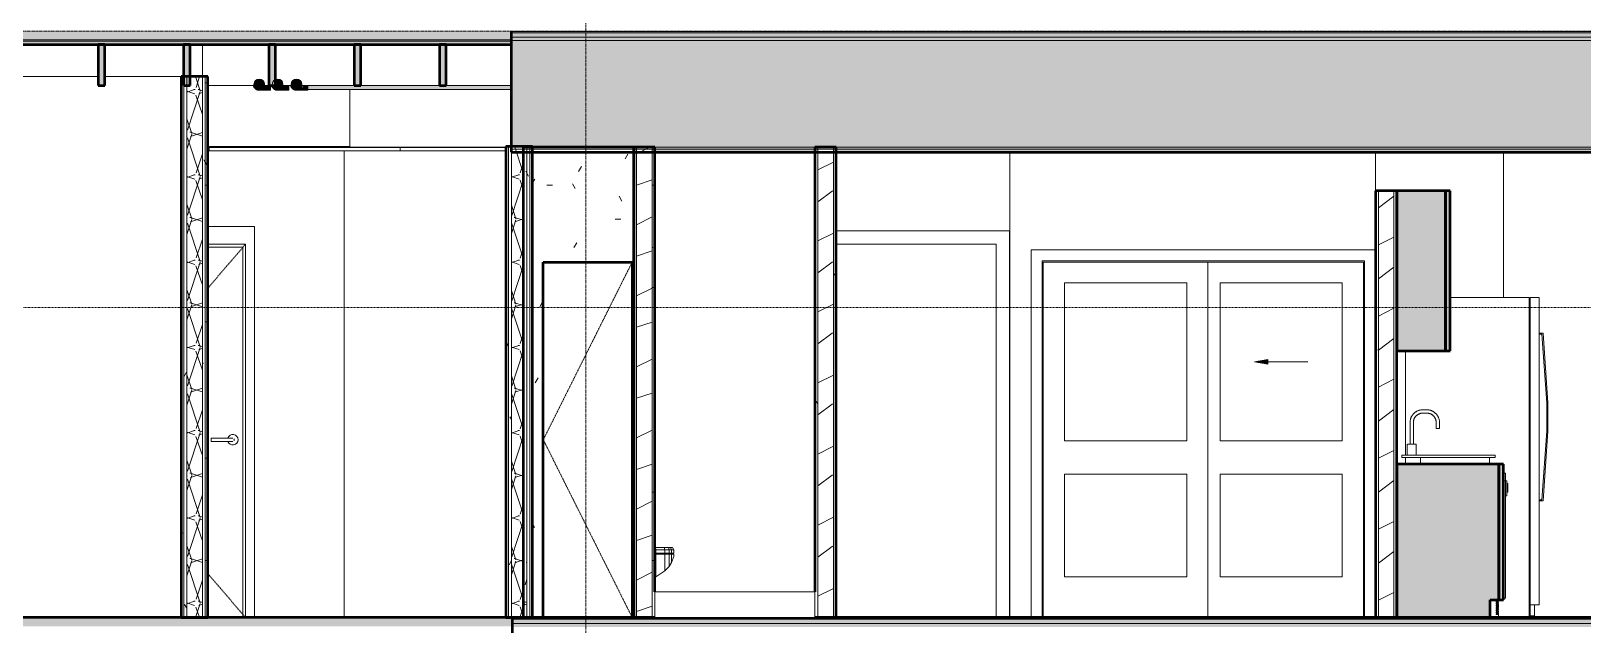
# Model space of a CAD drawing. Header units: inches. Extents: x 9610 to 16692, y -360 to 647.
# Drawn here: x 10342.4 to 10691.4, y 134.3 to 268 of the extents above; entities that cross this region are included whole.
import ezdxf

# ---------------------------------------------------------------- set-up
doc = ezdxf.new("R2010")
doc.units = ezdxf.units.IN
doc.header["$MEASUREMENT"] = 0
for name, pattern in [('Aligning Line 1_8_', [0.25, 0.125, -0.125]), ('Dash 1_16_', [0.125, 0.0625, -0.0625]), ('Grid Line 1_2_', [0.875, 0.5, -0.125, 0.125, -0.125])]:
    doc.linetypes.add(name, pattern=pattern)
for name, color, linetype, lineweight in [('0-1', 7, 'Continuous', 5), ('0-2', 250, 'Continuous', 9), ('0-4', 55, 'Continuous', 9), ('A-CLNG-1', 135, 'Continuous', 13), ('A-DETL-GENF-1', 135, 'Continuous', 13), ('A-DETL-GENF-2', 55, 'Continuous', 9), ('A-DOOR-1', 250, 'Continuous', 9), ('A-DOOR-2', 250, 'Dash 1_16_', 9), ('A-DOOR-FRAM-1', 250, 'Continuous', 9), ('A-FLOR-10', 192, 'Continuous', 50), ('A-FLOR-11', 135, 'Continuous', 13), ('A-FLOR-3', 8, 'Continuous', 5), ('A-FLOR-4', 31, 'Continuous', 5), ('A-FLOR-5', 251, 'Continuous', 5), ('A-FLOR-9', 21, 'Continuous', 13), ('A-FLOR-LEVL-1', 51, 'Grid Line 1_2_', 9), ('A-FLOR-MCUT', 51, 'Continuous', 13), ('A-FLOR-PATT-1', 8, 'Continuous', 9), ('A-WALL-1', 10, 'Continuous', 50), ('A-WALL-2', 7, 'Continuous', 13), ('A-WALL-3', 135, 'Continuous', 13), ('A-WALL-PATT-1', 250, 'Continuous', 9), ('A-WALL-PATT-2', 55, 'Continuous', 9), ('A-WALL-PATT-3', 53, 'Continuous', 9), ('G-ANNO-SYMB', 111, 'Aligning Line 1_8_', 9), ('I-WALL-1', 135, 'Continuous', 13), ('I-WALL-2', 10, 'Continuous', 50), ('P-PIPE-1', 55, 'Continuous', 9), ('P-PIPE-2', 8, 'Continuous', 5), ('P-PIPE-3', 94, 'Continuous', 9), ('P-SANR-FIXT-1', 55, 'Continuous', 9), ('Q-CASE-1', 53, 'Continuous', 9), ('Q-CASE-2', 10, 'Continuous', 50), ('Q-SPCQ-1', 55, 'Continuous', 9), ('S-BEAM-1', 55, 'Continuous', 9), ('S-BEAM-2', 41, 'Continuous', 9), ('S-BEAM-3', 10, 'Continuous', 50), ('S-GRID-1', 1, 'Grid Line 1_2_', 9)]:
    doc.layers.add(name, color=color, linetype=linetype, lineweight=lineweight)
pattern_1 = [(0, (10995.947, 72), (30.72, 7.68), [1.267, -21.773, 1.267, -21.773, -122.88]), (0, (10995.947, 72), (30.72, 7.68), [-46.08, 1.267, -44.813, 1.267, -21.773, -53.76]), (0, (10995.947, 72), (30.72, 7.68), [-115.2, 1.267, -14.093, 1.267, -37.133]), (120, (11007.467, 75.84), (-22.011075, 22.7643), [1.267, -21.773, 1.267, -21.773, -122.88]), (120, (11007.467, 75.84), (-22.011075, 22.7643), [-46.08, 1.267, -44.813, 1.267, -21.773, -53.76]), (120, (11007.467, 75.84), (-22.011075, 22.7643), [-115.2, 1.267, -14.093, 1.267, -37.133]), (240, (11011.307, 91.2), (-8.708925, -30.4443), [1.267, -21.773, 1.267, -21.773, -122.88]), (240, (11011.307, 91.2), (-8.708925, -30.4443), [-46.08, 1.267, -44.813, 1.267, -21.773, -53.76]), (240, (11011.307, 91.2), (-8.708925, -30.4443), [-115.2, 1.267, -14.093, 1.267, -37.133])]
pattern_2 = [(216.87, (11002.345, 87.994), (47.980943, 31.987086), [7.997, -71.971]), (206.565, (11011.941, 83.196), (-15.99371, -15.99413), [17.881, -17.881]), (198.435, (11011.941, 75.199), (-31.98674, -15.99388), [10.115, -40.461])]
pattern_3 = [(161.57, (10996.427, 72.48), (-3.8399538, -1.54e-05), [0, -27.322, 3.034, 0]), (18.43, (10995.467, 72.48), (-3.8399538, 1.54e-05), [0, -27.322, 3.034, 0]), (108.43, (10996.427, 72.48), (1.919622, -9.6005246), [9.106, -21.25]), (71.57, (10995.467, 72.48), (1.919622, 9.6005246), [9.106, -21.25])]
pattern_4 = [(0, (10995.947, 72), (15.36, 3.84), [1.267, -10.253, 1.267, -10.253, -61.44]), (0, (10995.947, 72), (15.36, 3.84), [-23.04, 1.267, -21.773, 1.267, -10.253, -26.88]), (0, (10995.947, 72), (15.36, 3.84), [-57.6, 1.267, -6.413, 1.267, -17.933]), (120, (11001.707, 73.92), (-11.005538, 11.38215), [1.267, -10.253, 1.267, -10.253, -61.44]), (120, (11001.707, 73.92), (-11.005538, 11.38215), [-23.04, 1.267, -21.773, 1.267, -10.253, -26.88]), (120, (11001.707, 73.92), (-11.005538, 11.38215), [-57.6, 1.267, -6.413, 1.267, -17.933]), (240, (11003.627, 81.6), (-4.354462, -15.22215), [1.267, -10.253, 1.267, -10.253, -61.44]), (240, (11003.627, 81.6), (-4.354462, -15.22215), [-23.04, 1.267, -21.773, 1.267, -10.253, -26.88]), (240, (11003.627, 81.6), (-4.354462, -15.22215), [-57.6, 1.267, -6.413, 1.267, -17.933])]
pattern_5 = [(0, (10995.947, 72), (0, 4.798), []), (315, (10995.947, 72), (4.798427, 0), [6.786, -6.786]), (45, (10995.947, 72), (4.798427, 0), [6.786, -6.786])]

# ---------------------------------------------------------------- blocks, each defined once
blk = doc.blocks.new('FOLDING_SLIDING CLOSET - 72_ x 80_-1372885-BUILDING SECTION - EAST_WEST - LOOKING NORTH')
at = {"layer": 'A-DETL-GENF-1'}
blk.add_hatch(color=256, dxfattribs=at).paths.add_polyline_path([(10620.57, 193), (10620.57, 194.06), (10617.56, 193.53)], flags=0)
at = {"layer": 'A-DETL-GENF-2'}
for p, q in [((10620.57, 194.06), (10617.56, 193.53)), ((10629.56, 193.53), (10617.56, 193.53)), ((10617.56, 193.53), (10620.57, 193)), ((10620.57, 193), (10620.57, 194.06))]:
    blk.add_line(p, q, dxfattribs=at)
at = {"layer": 'A-DOOR-1'}
for p, q in [((10644.81, 218.75), (10567.31, 218.75)), ((10567.31, 218.75), (10567.31, 136)), ((10569.81, 136), (10569.81, 216.25)), ((10569.81, 216.25), (10642.31, 216.25)), ((10570.06, 216), (10570.06, 136)), ((10607.06, 216), (10570.06, 216)), ((10607.06, 136), (10607.06, 216)), ((10642.31, 136), (10642.31, 216.25)), ((10574.81, 211.31), (10602.31, 211.31)), ((10574.81, 175.75), (10574.81, 211.31)), ((10602.31, 211.31), (10602.31, 175.75)), ((10609.81, 211.31), (10637.31, 211.31)), ((10609.81, 175.75), (10609.81, 211.31)), ((10637.31, 211.31), (10637.31, 175.75)), ((10602.31, 175.75), (10574.81, 175.75)), ((10637.31, 175.75), (10609.81, 175.75)), ((10574.81, 168.25), (10602.31, 168.25)), ((10574.81, 145.13), (10574.81, 168.25)), ((10602.31, 168.25), (10602.31, 145.13)), ((10609.81, 168.25), (10637.31, 168.25)), ((10609.81, 145.13), (10609.81, 168.25)), ((10637.31, 168.25), (10637.31, 145.13)), ((10602.31, 145.13), (10574.81, 145.13)), ((10637.31, 145.13), (10609.81, 145.13))]:
    blk.add_line(p, q, dxfattribs=at)
at = {"layer": 'A-DOOR-FRAM-1'}
for p, q in [((10570.06, 136), (10570.06, 216)), ((10570.06, 216), (10642.06, 216)), ((10642.06, 136), (10642.06, 216))]:
    blk.add_line(p, q, dxfattribs=at)
blk = doc.blocks.new('Refrigerator_-_Side-by-Side_6047 - 36_ X 30_-V5-BUILDING SECTION - EAST_WEST - LOOKING NORTH')
at = {"layer": 'Q-SPCQ-1'}
for p, q in [((10679.31, 208), (10661.56, 208)), ((10679.31, 136), (10679.31, 208)), ((10679.56, 138.87), (10679.56, 208)), ((10679.56, 208), (10681.56, 208)), ((10681.56, 208), (10681.56, 138.87)), ((10682.46, 200), (10681.56, 200)), ((10681.56, 199.75), (10682.22, 199.75)), ((10682.22, 199.75), (10683.31, 184.28)), ((10683.56, 184.29), (10682.46, 200)), ((10651.56, 196), (10651.56, 172.5)), ((10683.31, 184.28), (10683.31, 177.95)), ((10683.56, 177.94), (10683.56, 184.29)), ((10683.31, 177.95), (10682.22, 162.48)), ((10682.46, 162.23), (10683.56, 177.94)), ((10651.56, 172), (10651.56, 170.5)), ((10682.22, 162.48), (10681.56, 162.48)), ((10681.56, 162.23), (10682.46, 162.23)), ((10680.56, 138.87), (10679.56, 138.87)), ((10679.56, 138.87), (10679.56, 136.37)), ((10679.56, 138.87), (10681.56, 138.87)), ((10679.56, 136.37), (10680.56, 136.37)), ((10680.56, 136.37), (10680.56, 138.87))]:
    blk.add_line(p, q, dxfattribs=at)
blk = doc.blocks.new('OD_CW_Base Cabinet - OD_CW_Base Cabinet-1964684-BUILDING SECTION - EAST_WEST - LOOKING NORTH')
at = {"layer": 'Q-CASE-1'}
for points in [[(10651.56, 136), (10670.56, 136), (10670.56, 140), (10672.56, 140), (10672.56, 170.5), (10649.56, 170.5), (10649.56, 136)], [(10673.56, 140), (10673.56, 170.5), (10672.56, 170.5), (10672.56, 140)]]:
    blk.add_hatch(color=256, dxfattribs=at).paths.add_polyline_path(points, flags=0)
at = {"layer": 'Q-CASE-2'}
for p, q in [((10672.56, 170.5), (10649.56, 170.5)), ((10649.56, 170.5), (10649.56, 136)), ((10673.56, 170.5), (10672.56, 170.5)), ((10672.56, 170.5), (10672.56, 140)), ((10672.56, 140), (10672.56, 170.5)), ((10673.56, 140), (10673.56, 170.5)), ((10670.56, 136), (10670.56, 140)), ((10670.56, 140), (10672.56, 140)), ((10672.56, 140), (10673.56, 140)), ((10649.56, 136), (10670.56, 136))]:
    blk.add_line(p, q, dxfattribs=at)
blk = doc.blocks.new('Sink Kitchen-Single - 30_ x 21_-1372827-BUILDING SECTION - EAST_WEST - LOOKING NORTH')
at = {"layer": 'P-SANR-FIXT-1'}
for p, q in [((10656.31, 182.75), (10655.43, 182.75)), ((10655.43, 182), (10656.31, 182)), ((10652.56, 179.88), (10652.56, 175)), ((10653.31, 175), (10653.31, 179.88)), ((10658.43, 179.88), (10658.43, 178.5)), ((10659.18, 178.5), (10658.43, 178.5)), ((10659.18, 178.5), (10659.18, 179.88)), ((10651.93, 175), (10651.93, 172.5)), ((10651.93, 175), (10651.93, 172.5)), ((10651.96, 175), (10651.96, 175)), ((10651.96, 175), (10652.93, 175)), ((10652.93, 175), (10653.91, 175)), ((10653.91, 175), (10653.91, 175)), ((10653.93, 172.5), (10653.93, 175)), ((10653.93, 172.5), (10653.93, 175)), ((10650.68, 172.5), (10671.68, 172.5)), ((10650.68, 172), (10650.68, 172.5)), ((10671.68, 172), (10650.68, 172)), ((10654.93, 172), (10654.93, 170.5)), ((10670.43, 170.5), (10670.43, 172)), ((10671.68, 172.5), (10671.68, 172))]:
    blk.add_line(p, q, dxfattribs=at)
at = {"layer": 'P-SANR-FIXT-1', "flags": 128}
for points in [[(10655.43, 182.75), (10655.32, 182.75), (10655.2, 182.74), (10655.09, 182.73), (10654.97, 182.71), (10654.86, 182.69), (10654.75, 182.67), (10654.64, 182.64), (10654.53, 182.6), (10654.42, 182.57), (10654.31, 182.52), (10654.21, 182.48), (10654.1, 182.43), (10654, 182.37), (10653.9, 182.31), (10653.81, 182.25), (10653.71, 182.18), (10653.62, 182.11), (10653.54, 182.04), (10653.45, 181.96), (10653.37, 181.88), (10653.29, 181.79), (10653.22, 181.71), (10653.14, 181.62), (10653.08, 181.52), (10653.01, 181.43), (10652.95, 181.33), (10652.9, 181.23), (10652.84, 181.13), (10652.8, 181.02), (10652.75, 180.92), (10652.71, 180.81), (10652.68, 180.7), (10652.65, 180.59), (10652.62, 180.48), (10652.6, 180.36), (10652.58, 180.25), (10652.57, 180.14), (10652.56, 180.02), (10652.56, 179.91), (10652.56, 179.88)], [(10653.31, 179.88), (10653.31, 179.96), (10653.31, 180.04), (10653.32, 180.13), (10653.33, 180.21), (10653.35, 180.3), (10653.37, 180.38), (10653.39, 180.46), (10653.41, 180.54), (10653.44, 180.62), (10653.47, 180.7), (10653.51, 180.78), (10653.55, 180.86), (10653.59, 180.93), (10653.63, 181), (10653.68, 181.07), (10653.73, 181.14), (10653.78, 181.21), (10653.83, 181.28), (10653.89, 181.34), (10653.95, 181.4), (10654.01, 181.46), (10654.08, 181.51), (10654.14, 181.57), (10654.21, 181.62), (10654.28, 181.66), (10654.36, 181.71), (10654.43, 181.75), (10654.51, 181.79), (10654.58, 181.82), (10654.66, 181.86), (10654.74, 181.88), (10654.82, 181.91), (10654.9, 181.93), (10654.99, 181.95), (10655.07, 181.97), (10655.15, 181.98), (10655.24, 181.99), (10655.32, 182), (10655.41, 182), (10655.43, 182)], [(10659.18, 179.88), (10659.18, 179.99), (10659.17, 180.1), (10659.16, 180.22), (10659.15, 180.33), (10659.12, 180.45), (10659.1, 180.56), (10659.07, 180.67), (10659.04, 180.78), (10659, 180.89), (10658.95, 180.99), (10658.91, 181.1), (10658.86, 181.2), (10658.8, 181.3), (10658.74, 181.4), (10658.68, 181.5), (10658.61, 181.59), (10658.54, 181.68), (10658.47, 181.77), (10658.39, 181.86), (10658.31, 181.94), (10658.23, 182.02), (10658.14, 182.09), (10658.05, 182.16), (10657.96, 182.23), (10657.86, 182.29), (10657.76, 182.35), (10657.66, 182.41), (10657.56, 182.46), (10657.45, 182.51), (10657.35, 182.55), (10657.24, 182.59), (10657.13, 182.63), (10657.02, 182.66), (10656.91, 182.69), (10656.8, 182.71), (10656.68, 182.73), (10656.57, 182.74), (10656.45, 182.75), (10656.34, 182.75), (10656.31, 182.75)], [(10656.31, 182), (10656.39, 182), (10656.48, 181.99), (10656.56, 181.98), (10656.65, 181.97), (10656.73, 181.96), (10656.81, 181.94), (10656.89, 181.92), (10656.98, 181.89), (10657.06, 181.86), (10657.13, 181.83), (10657.21, 181.8), (10657.29, 181.76), (10657.36, 181.72), (10657.44, 181.68), (10657.51, 181.63), (10657.58, 181.58), (10657.64, 181.53), (10657.71, 181.47), (10657.77, 181.42), (10657.83, 181.36), (10657.89, 181.29), (10657.94, 181.23), (10658, 181.16), (10658.05, 181.09), (10658.09, 181.02), (10658.14, 180.95), (10658.18, 180.88), (10658.22, 180.8), (10658.25, 180.72), (10658.29, 180.65), (10658.32, 180.57), (10658.34, 180.48), (10658.37, 180.4), (10658.38, 180.32), (10658.4, 180.24), (10658.41, 180.15), (10658.42, 180.07), (10658.43, 179.98), (10658.43, 179.9), (10658.43, 179.88)]]:
    blk.add_lwpolyline(points, dxfattribs=at)
blk = doc.blocks.new('Dishwasher_15404 - 34_ counter-1372825-BUILDING SECTION - EAST_WEST - LOOKING NORTH')
at = {"layer": 'Q-SPCQ-1'}
for p, q in [((10673.56, 168.5), (10674.06, 168.5)), ((10674.06, 166.79), (10674.06, 168.5)), ((10673.56, 166.79), (10673.86, 166.79)), ((10673.86, 166.79), (10674.06, 166.79)), ((10674.31, 166.79), (10674.06, 166.79)), ((10674.06, 140.33), (10674.06, 166.79)), ((10674.31, 166.79), (10674.31, 164.06)), ((10674.56, 166.18), (10674.31, 166.18)), ((10674.31, 165.94), (10674.56, 165.94)), ((10674.56, 165.35), (10674.31, 165.35)), ((10674.31, 164.21), (10674.56, 164.21)), ((10674.56, 166.18), (10674.56, 165.95)), ((10674.56, 165.94), (10674.56, 165.35)), ((10674.56, 165.35), (10674.56, 164.21)), ((10674.05, 163.35), (10674.31, 163.35)), ((10674.31, 164.06), (10674.31, 163.35)), ((10672.43, 139.94), (10670.56, 139.94)), ((10670.56, 139.94), (10670.86, 139.94)), ((10672.43, 140), (10672.43, 139.94)), ((10672.43, 139.59), (10672.43, 139.94)), ((10673.86, 140.33), (10673.56, 140.33)), ((10674.06, 140.33), (10673.86, 140.33)), ((10671.93, 139.39), (10671.93, 139.59)), ((10671.93, 139.59), (10672.43, 139.59)), ((10672.43, 139.39), (10671.93, 139.39)), ((10671.93, 139), (10671.93, 139.2)), ((10671.93, 139.2), (10672.43, 139.2)), ((10672.43, 139), (10671.93, 139)), ((10671.93, 138.61), (10671.93, 138.8)), ((10671.93, 138.8), (10672.43, 138.8)), ((10672.43, 138.61), (10671.93, 138.61)), ((10671.93, 138.21), (10671.93, 138.41)), ((10671.93, 138.41), (10672.43, 138.41)), ((10672.43, 138.21), (10671.93, 138.21)), ((10671.93, 137.82), (10671.93, 138.02)), ((10671.93, 138.02), (10672.43, 138.02)), ((10672.43, 137.82), (10671.93, 137.82)), ((10671.93, 137.43), (10671.93, 137.62)), ((10671.93, 137.62), (10672.43, 137.62)), ((10672.43, 137.43), (10671.93, 137.43)), ((10671.93, 137.03), (10671.93, 137.23)), ((10671.93, 137.23), (10672.43, 137.23)), ((10672.43, 137.03), (10671.93, 137.03)), ((10671.93, 136.64), (10671.93, 136.84)), ((10671.93, 136.84), (10672.43, 136.84)), ((10672.43, 136.64), (10671.93, 136.64)), ((10672.43, 139.59), (10672.4, 139.59)), ((10672.4, 139.39), (10672.43, 139.39)), ((10672.43, 139.2), (10672.4, 139.2)), ((10672.4, 139), (10672.43, 139)), ((10672.43, 138.8), (10672.4, 138.8)), ((10672.4, 138.61), (10672.43, 138.61)), ((10672.43, 138.41), (10672.4, 138.41)), ((10672.4, 138.21), (10672.43, 138.21)), ((10672.43, 138.02), (10672.4, 138.02)), ((10672.4, 137.82), (10672.43, 137.82)), ((10672.43, 137.62), (10672.4, 137.62)), ((10672.4, 137.43), (10672.43, 137.43)), ((10672.43, 137.23), (10672.4, 137.23)), ((10672.4, 137.03), (10672.43, 137.03)), ((10672.43, 136.84), (10672.4, 136.84)), ((10672.43, 139.2), (10672.43, 139.39)), ((10672.43, 138.8), (10672.43, 139)), ((10672.43, 138.41), (10672.43, 138.61)), ((10672.43, 138.02), (10672.43, 138.21)), ((10672.43, 137.62), (10672.43, 137.82)), ((10672.43, 137.23), (10672.43, 137.43)), ((10672.43, 136.84), (10672.43, 137.03)), ((10672.43, 136), (10672.43, 136.64))]:
    blk.add_line(p, q, dxfattribs=at)
blk = doc.blocks.new('Toilet-Domestic-3D - Toilet-Domestic-3D-1372870-BUILDING SECTION - EAST_WEST - LOOKING NORTH')
at = {"layer": 'P-SANR-FIXT-1'}
for p, q in [((10482.7, 151.75), (10482.8, 151.75)), ((10482.7, 151.25), (10482.92, 151.25)), ((10482.92, 151.24), (10482.7, 151.24)), ((10482.92, 150.5), (10482.7, 150.5)), ((10482.7, 150.25), (10482.92, 150.25)), ((10482.8, 151.75), (10484.76, 151.75)), ((10482.8, 151.75), (10482.92, 151.25)), ((10482.92, 151.25), (10484.92, 151.25)), ((10482.92, 151.25), (10482.92, 150.5)), ((10484.92, 151.24), (10482.92, 151.24)), ((10484.92, 150.5), (10482.92, 150.5)), ((10482.92, 150.25), (10484.92, 150.25)), ((10482.92, 145.17), (10482.92, 150.25)), ((10484.76, 151.75), (10485.72, 151.75)), ((10484.76, 151.75), (10484.92, 151.25)), ((10484.92, 151.25), (10485.92, 151.25)), ((10485.92, 151.24), (10484.92, 151.24)), ((10484.92, 151.24), (10484.92, 150.5)), ((10485.92, 150.5), (10484.92, 150.5)), ((10484.92, 150.25), (10485.92, 150.25)), ((10484.92, 146.57), (10484.92, 150.25)), ((10485.72, 151.75), (10486.19, 151.75)), ((10485.72, 151.75), (10485.92, 151.25)), ((10485.92, 151.25), (10486.42, 151.25)), ((10486.42, 151.24), (10485.92, 151.24)), ((10485.92, 151.24), (10485.92, 150.5)), ((10486.42, 150.5), (10485.92, 150.5)), ((10485.92, 150.25), (10486.42, 150.25)), ((10485.92, 147.51), (10485.92, 150.25)), ((10486.19, 151.75), (10486.67, 151.75)), ((10486.19, 151.75), (10486.42, 151.24)), ((10486.42, 151.25), (10486.92, 151.25)), ((10486.92, 151.24), (10486.42, 151.24)), ((10486.42, 151.24), (10486.42, 150.5)), ((10486.92, 150.5), (10486.42, 150.5)), ((10486.42, 150.25), (10486.92, 150.25)), ((10486.42, 148.42), (10486.42, 150.25)), ((10486.67, 151.75), (10486.92, 151.24)), ((10486.92, 151.25), (10486.92, 150.5)), ((10486.92, 149.75), (10486.92, 150.25)), ((10484.92, 146.51), (10485.92, 147.51)), ((10485.92, 147.51), (10486.42, 148.38)), ((10486.42, 148.38), (10486.92, 149.75)), ((10482.7, 145.02), (10482.92, 145.12)), ((10482.92, 145.12), (10484.92, 146.51))]:
    blk.add_line(p, q, dxfattribs=at)
blk = doc.blocks.new('Shower Base-3D - 36_ x 36_-1586087-BUILDING SECTION - EAST_WEST - LOOKING NORTH')
at = {"layer": 'P-SANR-FIXT-1'}
for p, q in [((10482.7, 141.75), (10518.7, 141.75)), ((10482.7, 136), (10482.7, 141.75)), ((10518.7, 141.75), (10518.7, 136)), ((10518.7, 136), (10482.7, 136))]:
    blk.add_line(p, q, dxfattribs=at)
blk = doc.blocks.new('Interior_barn_door_18732 - Interior_barn_door_18732-V6-BUILDING SECTION - EAST_WEST - LOOKING NORTH')
at = {"layer": 'A-DOOR-FRAM-1'}
for p, q in [((10562.45, 223), (10523.45, 223)), ((10523.45, 220), (10559.45, 220)), ((10559.45, 220), (10559.45, 136)), ((10562.45, 136), (10562.45, 223))]:
    blk.add_line(p, q, dxfattribs=at)
blk = doc.blocks.new('OD_CW_Upper Cabinet - OD_CW_Upper Cabinet-1964653-BUILDING SECTION - EAST_WEST - LOOKING NORTH')
at = {"layer": 'Q-CASE-1'}
for points in [[(10660.56, 196), (10660.56, 232), (10649.56, 232), (10649.56, 196), (10653.43, 196)], [(10661.1, 196), (10661.56, 196), (10661.56, 232), (10660.56, 232), (10660.56, 196)]]:
    blk.add_hatch(color=256, dxfattribs=at).paths.add_polyline_path(points, flags=0)
at = {"layer": 'Q-CASE-2'}
for p, q in [((10660.56, 232), (10649.56, 232)), ((10649.56, 232), (10649.56, 196)), ((10661.56, 232), (10660.56, 232)), ((10660.56, 232), (10660.56, 196)), ((10660.56, 196), (10660.56, 232)), ((10661.56, 196), (10661.56, 232)), ((10649.56, 196), (10660.56, 196)), ((10660.56, 196), (10661.56, 196))]:
    blk.add_line(p, q, dxfattribs=at)
blk = doc.blocks.new('Single-Flush - CLOSET-1720256-BUILDING SECTION - EAST_WEST - LOOKING NORTH')
at = {"layer": 'A-DOOR-2'}
for p in [(10477.58, 216), (10477.58, 136)]:
    blk.add_line(p, (10457.58, 176), dxfattribs=at)
blk = doc.blocks.new('CTR - 1st Phase - Unit Layouts_rvt-1-BUILDING SECTION - EAST_WEST - LOOKING NORTH')
at = {"layer": 'A-WALL-PATT-1'}
h = blk.add_hatch(dxfattribs=at)
h.set_pattern_fill('FP_1', color=256, style=0, pattern_type=2)
h.set_pattern_definition(pattern_1)
h.paths.add_polyline_path([(10477.58, 136), (10477.95, 136), (10477.95, 241.87), (10453.07, 241.87), (10453.07, 136), (10453.91, 150.99), (10453.91, 136), (10457.58, 136), (10457.58, 216), (10477.58, 216), (10477.58, 137.3)], flags=0)
h = blk.add_hatch(dxfattribs=at)
h.set_pattern_fill('FP_1', color=256, style=0, pattern_type=2)
h.set_pattern_definition(pattern_1)
h.paths.add_polyline_path([(10477.95, 136), (10478.58, 136), (10478.58, 240.75), (10477.95, 240.75), (10477.95, 137.3)], flags=0)
h = blk.add_hatch(dxfattribs=at)
h.set_pattern_fill('FP_1', color=256, style=0, pattern_type=2)
h.set_pattern_definition(pattern_1)
h.paths.add_polyline_path([(10482.7, 136), (10482.7, 240.75), (10482.08, 240.75), (10482.08, 136)], flags=0)
h = blk.add_hatch(dxfattribs=at)
h.set_pattern_fill('FP_1', color=256, style=0, pattern_type=2)
h.set_pattern_definition(pattern_1)
h.paths.add_polyline_path([(10518.7, 136), (10519.33, 136), (10519.33, 240.75), (10518.7, 240.75), (10518.7, 137.3)], flags=0)
h = blk.add_hatch(dxfattribs=at)
h.set_pattern_fill('FP_1', color=256, style=0, pattern_type=2)
h.set_pattern_definition(pattern_1)
h.paths.add_polyline_path([(10523.45, 136), (10523.45, 240.75), (10522.83, 240.75), (10522.83, 136)], flags=0)
h = blk.add_hatch(dxfattribs=at)
h.set_pattern_fill('FP_1', color=256, style=0, pattern_type=2)
h.set_pattern_definition(pattern_1)
h.paths.add_polyline_path([(10644.81, 136), (10645.43, 136), (10645.43, 232), (10644.81, 232), (10644.81, 137.3)], flags=0)
at = {"layer": 'A-WALL-PATT-2'}
h = blk.add_hatch(dxfattribs=at)
h.set_pattern_fill('FP_4', color=256, style=0, pattern_type=2)
h.set_pattern_definition(pattern_2)
h.paths.add_polyline_path([(10478.58, 136), (10482.08, 136), (10482.08, 241.87), (10478.58, 241.87), (10478.58, 137.3)], flags=0)
h = blk.add_hatch(dxfattribs=at)
h.set_pattern_fill('FP_4', color=256, style=0, pattern_type=2)
h.set_pattern_definition(pattern_2)
h.paths.add_polyline_path([(10519.33, 136), (10522.83, 136), (10522.83, 241.87), (10519.33, 241.87), (10519.33, 137)], flags=0)
h = blk.add_hatch(dxfattribs=at)
h.set_pattern_fill('FP_4', color=256, style=0, pattern_type=2)
h.set_pattern_definition(pattern_2)
h.paths.add_polyline_path([(10648.93, 136), (10648.93, 232), (10645.43, 232), (10645.43, 136)], flags=0)
at = {"layer": 'A-WALL-1'}
for p, q in [((10477.95, 241.87), (10453.07, 241.87)), ((10453.07, 241.87), (10453.07, 136)), ((10482.7, 241.87), (10477.95, 241.87)), ((10477.95, 241.87), (10477.95, 136)), ((10477.95, 136), (10477.95, 241.87)), ((10482.7, 141.75), (10482.7, 241.87)), ((10518.7, 241.87), (10518.7, 141.75)), ((10523.45, 241.87), (10518.7, 241.87)), ((10523.45, 136), (10523.45, 241.87)), ((10649.56, 232), (10644.81, 232)), ((10644.81, 232), (10644.81, 136)), ((10649.56, 136), (10649.56, 232)), ((10457.58, 136), (10457.58, 216)), ((10457.58, 216), (10477.58, 216)), ((10477.58, 216), (10477.58, 136)), ((10453.07, 136), (10457.58, 136)), ((10477.58, 136), (10477.95, 136)), ((10477.95, 136), (10482.7, 136)), ((10518.7, 136), (10523.45, 136)), ((10644.81, 136), (10649.56, 136))]:
    blk.add_line(p, q, dxfattribs=at)
at = {"layer": 'A-WALL-2'}
for p, q in [((10478.58, 136), (10478.58, 241.87)), ((10482.08, 136), (10482.08, 241.87)), ((10519.33, 241.87), (10519.33, 136)), ((10522.83, 241.87), (10522.83, 136)), ((10645.43, 232), (10645.43, 136)), ((10648.93, 232), (10648.93, 136))]:
    blk.add_line(p, q, dxfattribs=at)
at = {"layer": 'A-WALL-3'}
for p, q in [((10562.56, 240.75), (10562.56, 136)), ((10644.81, 232), (10644.81, 240.75)), ((10673.56, 208), (10673.56, 240.75))]:
    blk.add_line(p, q, dxfattribs=at)
at = {"layer": '0-2'}
for name in ['OD_CW_Upper Cabinet - OD_CW_Upper Cabinet-1964653-BUILDING SECTION - EAST_WEST - LOOKING NORTH', 'Interior_barn_door_18732 - Interior_barn_door_18732-V6-BUILDING SECTION - EAST_WEST - LOOKING NORTH', 'FOLDING_SLIDING CLOSET - 72_ x 80_-1372885-BUILDING SECTION - EAST_WEST - LOOKING NORTH', 'Single-Flush - CLOSET-1720256-BUILDING SECTION - EAST_WEST - LOOKING NORTH', 'Refrigerator_-_Side-by-Side_6047 - 36_ X 30_-V5-BUILDING SECTION - EAST_WEST - LOOKING NORTH', 'Sink Kitchen-Single - 30_ x 21_-1372827-BUILDING SECTION - EAST_WEST - LOOKING NORTH', 'OD_CW_Base Cabinet - OD_CW_Base Cabinet-1964684-BUILDING SECTION - EAST_WEST - LOOKING NORTH', 'Dishwasher_15404 - 34_ counter-1372825-BUILDING SECTION - EAST_WEST - LOOKING NORTH', 'Toilet-Domestic-3D - Toilet-Domestic-3D-1372870-BUILDING SECTION - EAST_WEST - LOOKING NORTH', 'Shower Base-3D - 36_ x 36_-1586087-BUILDING SECTION - EAST_WEST - LOOKING NORTH']:
    blk.add_blockref(name, (0, 0), dxfattribs=at)
blk = doc.blocks.new('Dimension Lumber - 2x10-2055076-BUILDING SECTION - EAST_WEST - LOOKING NORTH')
at = {"layer": 'S-BEAM-1'}
for p, q in [((10382.14, 255.75), (10392.54, 255.75)), ((10394.84, 255.75), (10395.84, 255.75)), ((10398.97, 255.75), (10400.91, 255.75)), ((10403.21, 255.75), (10415.04, 255.75)), ((10416.54, 255.75), (10434.24, 255.75)), ((10435.74, 255.75), (10450.41, 255.75))]:
    blk.add_line(p, q, dxfattribs=at)
blk = doc.blocks.new('Dimension Lumber - 2x10-2069430-BUILDING SECTION - EAST_WEST - LOOKING NORTH')
at = {"layer": 'S-BEAM-2'}
blk.add_hatch(color=256, dxfattribs=at).paths.add_polyline_path([(10261.44, 255.75), (10262.94, 255.75), (10262.94, 265), (10261.44, 265), (10261.44, 257.75)], flags=0)
at = {"layer": 'S-BEAM-3'}
for p, q in [((10262.94, 265), (10261.44, 265)), ((10261.44, 265), (10261.44, 255.75)), ((10262.94, 255.75), (10262.94, 265)), ((10261.44, 255.75), (10262.94, 255.75))]:
    blk.add_line(p, q, dxfattribs=at)
blk = doc.blocks.new('Dimension Lumber - 2x10-2069432-BUILDING SECTION - EAST_WEST - LOOKING NORTH')
at = {"layer": 'S-BEAM-2'}
blk.add_hatch(color=256, dxfattribs=at).paths.add_polyline_path([(10395.84, 255.75), (10397.34, 255.75), (10397.34, 265), (10395.84, 265), (10395.84, 257.63)], flags=0)
at = {"layer": 'S-BEAM-3'}
for p, q in [((10397.34, 265), (10395.84, 265)), ((10395.84, 265), (10395.84, 255.75)), ((10397.34, 255.75), (10397.34, 265)), ((10395.84, 255.75), (10397.34, 255.75))]:
    blk.add_line(p, q, dxfattribs=at)
blk = doc.blocks.new('Dimension Lumber - 2x10-2069433-BUILDING SECTION - EAST_WEST - LOOKING NORTH')
at = {"layer": 'S-BEAM-2'}
blk.add_hatch(color=256, dxfattribs=at).paths.add_polyline_path([(10416.54, 255.75), (10416.54, 265), (10415.04, 265), (10415.04, 255.75)], flags=0)
at = {"layer": 'S-BEAM-3'}
for p, q in [((10416.54, 265), (10415.04, 265)), ((10415.04, 265), (10415.04, 255.75)), ((10416.54, 255.75), (10416.54, 265)), ((10415.04, 255.75), (10416.54, 255.75))]:
    blk.add_line(p, q, dxfattribs=at)
blk = doc.blocks.new('Dimension Lumber - 2x10-2069434-BUILDING SECTION - EAST_WEST - LOOKING NORTH')
at = {"layer": 'S-BEAM-2'}
blk.add_hatch(color=256, dxfattribs=at).paths.add_polyline_path([(10435.74, 255.75), (10435.74, 265), (10434.24, 265), (10434.24, 255.75)], flags=0)
at = {"layer": 'S-BEAM-3'}
for p, q in [((10435.74, 265), (10434.24, 265)), ((10434.24, 265), (10434.24, 255.75)), ((10435.74, 255.75), (10435.74, 265)), ((10434.24, 255.75), (10435.74, 255.75))]:
    blk.add_line(p, q, dxfattribs=at)
blk = doc.blocks.new('HOLLOW METAL - UNIT DOOR-2058840-BUILDING SECTION - EAST_WEST - LOOKING NORTH')
at = {"layer": 'A-DOOR-1'}
for p, q in [((10387.05, 308.39), (10382.91, 308.39)), ((10382.91, 308), (10382.91, 308.39)), ((10382.91, 307.61), (10382.91, 308)), ((10382.91, 307.61), (10387.05, 307.61))]:
    blk.add_line(p, q, dxfattribs=at)
at = {"layer": 'A-DOOR-1', "flags": 128}
for points in [[(10387.64, 308.39), (10387.64, 308.39), (10387.63, 308.39), (10387.63, 308.39), (10387.63, 308.39), (10387.62, 308.39), (10387.62, 308.39), (10387.61, 308.39), (10387.61, 308.39), (10387.6, 308.39), (10387.59, 308.39), (10387.58, 308.39), (10387.57, 308.39), (10387.56, 308.39), (10387.55, 308.39), (10387.53, 308.39), (10387.52, 308.39), (10387.5, 308.39), (10387.49, 308.39), (10387.47, 308.39), (10387.46, 308.39), (10387.44, 308.39), (10387.42, 308.39), (10387.4, 308.39), (10387.38, 308.39), (10387.36, 308.39), (10387.34, 308.39), (10387.32, 308.39), (10387.3, 308.39), (10387.28, 308.39), (10387.26, 308.39), (10387.24, 308.39), (10387.22, 308.39), (10387.19, 308.39), (10387.17, 308.39), (10387.15, 308.39), (10387.12, 308.39), (10387.1, 308.39), (10387.08, 308.39), (10387.05, 308.39), (10387.05, 308.39)], [(10387.05, 307.61), (10387.07, 307.61), (10387.09, 307.61), (10387.12, 307.61), (10387.14, 307.61), (10387.16, 307.61), (10387.19, 307.61), (10387.21, 307.61), (10387.23, 307.61), (10387.25, 307.61), (10387.28, 307.61), (10387.3, 307.61), (10387.32, 307.61), (10387.34, 307.61), (10387.36, 307.61), (10387.38, 307.61), (10387.4, 307.61), (10387.42, 307.61), (10387.44, 307.61), (10387.45, 307.61), (10387.47, 307.61), (10387.49, 307.61), (10387.5, 307.61), (10387.52, 307.61), (10387.53, 307.61), (10387.54, 307.61), (10387.56, 307.61), (10387.57, 307.61), (10387.58, 307.61), (10387.59, 307.61), (10387.6, 307.61), (10387.6, 307.61), (10387.61, 307.61), (10387.62, 307.61), (10387.62, 307.61), (10387.63, 307.61), (10387.63, 307.61), (10387.63, 307.61), (10387.64, 307.61), (10387.64, 307.61)]]:
    blk.add_lwpolyline(points, dxfattribs=at)
at = {"layer": 'A-DOOR-1'}
for centre, radius, start, end in [((10387.73, 308), 1.18, 0, 160.3657), ((10387.73, 308), 1.18, 199.5633, 0), ((10387.64, 308), 0.394, 75, 90), ((10387.64, 308), 0.394, 270, 285), ((10387.64, 308), 0.394, 0, 30), ((10387.64, 308), 0.394, 330, 0)]:
    blk.add_arc(centre, radius, start, end, dxfattribs=at)
at = {"layer": 'A-DOOR-2'}
for p, q in [((10390.59, 352), (10382.14, 342.14)), ((10382.14, 277.86), (10390.59, 268))]:
    blk.add_line(p, q, dxfattribs=at)
at = {"layer": 'A-DOOR-FRAM-1'}
for p, q in [((10382.14, 352), (10390.59, 352)), ((10382.14, 351.38), (10389.96, 351.38)), ((10389.96, 351.38), (10389.96, 268)), ((10390.59, 352), (10390.59, 268))]:
    blk.add_line(p, q, dxfattribs=at)
blk = doc.blocks.new('Elbow - PVC - Sch 40 - Standard-V20-BUILDING SECTION - EAST_WEST - LOOKING NORTH')
at = {"layer": 'P-PIPE-1'}
for points in [[(10393.69, 254.66), (10394.04, 254.7), (10394.38, 254.85), (10394.73, 255.16), (10394.86, 255.35), (10394.99, 255.75), (10394.84, 255.71), (10394.84, 255.69), (10394.72, 255.41), (10394.53, 255.16), (10394.19, 254.93), (10393.87, 254.84), (10393.69, 254.81), (10393.38, 254.85), (10393.05, 255.01), (10392.85, 255.16), (10392.66, 255.41), (10392.5, 255.75), (10392.38, 255.75), (10392.39, 255.65), (10392.54, 255.31), (10392.85, 254.96), (10393.1, 254.8), (10393.38, 254.7)], [(10395.1, 254.66), (10396.22, 254.66), (10396.22, 255.75), (10395.07, 255.75), (10395.07, 254.66)]]:
    blk.add_hatch(color=256, dxfattribs=at).paths.add_polyline_path(points, flags=0)
h = blk.add_hatch(color=256, dxfattribs=at)
h.paths.add_polyline_path([(10394.64, 255.05), (10394.53, 254.93), (10394.61, 255.02)], flags=0)
h.paths.add_polyline_path([(10395.07, 254.66), (10395.03, 255.75), (10395, 255.75), (10394.93, 255.51), (10394.84, 255.31), (10394.53, 254.96), (10394.31, 254.81), (10394.12, 254.7), (10394.12, 254.66), (10395.03, 254.66)], flags=0)
for p in [(10396.22, 255.75), (10395.07, 254.66)]:
    blk.add_line(p, (10396.22, 254.66), dxfattribs=at)
at = {"layer": 'P-PIPE-1', "flags": 128}
for points in [[(10393.69, 254.66), (10393.64, 254.66), (10393.58, 254.66), (10393.53, 254.67), (10393.48, 254.67), (10393.42, 254.68), (10393.37, 254.69), (10393.32, 254.71), (10393.27, 254.72), (10393.22, 254.74), (10393.17, 254.76), (10393.12, 254.78), (10393.07, 254.81), (10393.02, 254.83), (10392.98, 254.86), (10392.93, 254.89), (10392.89, 254.92), (10392.84, 254.95), (10392.8, 254.99), (10392.76, 255.03), (10392.73, 255.06), (10392.69, 255.1), (10392.65, 255.14), (10392.62, 255.19), (10392.59, 255.23), (10392.56, 255.27), (10392.53, 255.32), (10392.5, 255.37), (10392.48, 255.41), (10392.46, 255.46), (10392.44, 255.51), (10392.42, 255.56), (10392.4, 255.61), (10392.39, 255.67), (10392.38, 255.72)], [(10395.07, 254.66), (10395.01, 254.66), (10394.96, 254.66), (10394.9, 254.66), (10394.85, 254.66), (10394.79, 254.66), (10394.74, 254.66), (10394.69, 254.66), (10394.63, 254.66), (10394.58, 254.66), (10394.53, 254.66), (10394.48, 254.66), (10394.43, 254.66), (10394.38, 254.66), (10394.33, 254.66), (10394.29, 254.66), (10394.24, 254.66), (10394.2, 254.66), (10394.16, 254.66), (10394.12, 254.66), (10394.08, 254.66), (10394.04, 254.66), (10394.01, 254.66), (10393.97, 254.66), (10393.94, 254.66), (10393.91, 254.66), (10393.88, 254.66), (10393.85, 254.66), (10393.83, 254.66), (10393.8, 254.66), (10393.78, 254.66), (10393.76, 254.66), (10393.75, 254.66), (10393.73, 254.66), (10393.72, 254.66), (10393.71, 254.66), (10393.7, 254.66), (10393.7, 254.66), (10393.69, 254.66), (10393.69, 254.66)]]:
    blk.add_lwpolyline(points, dxfattribs=at)
at = {"layer": 'P-PIPE-1'}
blk.add_arc((10393.69, 256), 1.34, 190.7804, 349.2196, dxfattribs=at)
blk = doc.blocks.new('CTR - 1st Phase - Common Walls_rvt-1-BUILDING SECTION - EAST_WEST - LOOKING NORTH')
at = {"layer": 'A-WALL-PATT-1'}
h = blk.add_hatch(dxfattribs=at)
h.set_pattern_fill('FP_1', color=256, style=0, pattern_type=2)
h.set_pattern_definition(pattern_1)
h.paths.add_polyline_path([(10376.76, 136), (10376.76, 257.75), (10376.14, 257.75), (10376.14, 136)], flags=0)
h = blk.add_hatch(dxfattribs=at)
h.set_pattern_fill('FP_1', color=256, style=0, pattern_type=2)
h.set_pattern_definition(pattern_1)
h.paths.add_polyline_path([(10376.76, 136), (10377.39, 136), (10377.39, 257.75), (10376.76, 257.75), (10376.76, 137.3)], flags=0)
h = blk.add_hatch(dxfattribs=at)
h.set_pattern_fill('FP_1', color=256, style=0, pattern_type=2)
h.set_pattern_definition(pattern_1)
h.paths.add_polyline_path([(10381.51, 136), (10381.51, 257.75), (10380.89, 257.75), (10380.89, 136)], flags=0)
h = blk.add_hatch(dxfattribs=at)
h.set_pattern_fill('FP_1', color=256, style=0, pattern_type=2)
h.set_pattern_definition(pattern_1)
h.paths.add_polyline_path([(10381.54, 136), (10382.14, 136), (10382.14, 257.75), (10381.51, 257.75), (10381.51, 136)], flags=0)
h = blk.add_hatch(dxfattribs=at)
h.set_pattern_fill('FP_1', color=256, style=0, pattern_type=2)
h.set_pattern_definition(pattern_1)
h.paths.add_polyline_path([(10449.79, 136), (10449.79, 242), (10449.16, 242), (10449.16, 136)], flags=0)
h = blk.add_hatch(dxfattribs=at)
h.set_pattern_fill('FP_1', color=256, style=0, pattern_type=2)
h.set_pattern_definition(pattern_1)
h.paths.add_polyline_path([(10450.41, 136), (10450.41, 242), (10449.79, 242), (10449.79, 136)], flags=0)
at = {"layer": 'A-WALL-PATT-3'}
h = blk.add_hatch(dxfattribs=at)
h.set_pattern_fill('FP_5', color=256, style=0, pattern_type=2)
h.set_pattern_definition(pattern_3)
h.paths.add_polyline_path([(10377.39, 136), (10380.89, 136), (10380.89, 257.75), (10377.39, 257.75), (10377.39, 137.3)], flags=0)
h = blk.add_hatch(dxfattribs=at)
h.set_pattern_fill('FP_5', color=256, style=0, pattern_type=2)
h.set_pattern_definition(pattern_3)
h.paths.add_polyline_path([(10453.07, 136), (10453.91, 136), (10453.91, 150.99), (10453.14, 137.3)], flags=0)
h.paths.add_polyline_path([(10450.41, 136), (10453.07, 136.02), (10453.07, 241.88), (10450.41, 241.88), (10450.41, 137.3)], flags=0)
at = {"layer": 'P-PIPE-1'}
for points in [[(10393.69, 254.81), (10394.05, 254.88), (10394.28, 254.97), (10394.53, 255.16), (10394.72, 255.41), (10394.84, 255.75), (10394.88, 256), (10394.84, 256.31), (10394.72, 256.59), (10394.53, 256.84), (10394.28, 257.03), (10394, 257.15), (10393.69, 257.19), (10393.38, 257.15), (10393.1, 257.03), (10392.85, 256.84), (10392.66, 256.59), (10392.54, 256.31), (10392.5, 256), (10392.56, 255.65), (10392.66, 255.41), (10392.85, 255.16), (10393.1, 254.97), (10393.51, 254.84)], [(10397.82, 254.81), (10398.18, 254.88), (10398.41, 254.97), (10398.66, 255.16), (10398.85, 255.41), (10398.97, 255.75), (10399.01, 256), (10398.97, 256.31), (10398.85, 256.59), (10398.66, 256.84), (10398.41, 257.03), (10398.13, 257.15), (10397.82, 257.19), (10397.51, 257.15), (10397.34, 257.08), (10397.34, 255.75), (10396.66, 255.75), (10396.69, 255.65), (10396.79, 255.41), (10396.98, 255.16), (10397.34, 254.92), (10397.64, 254.84)], [(10402.06, 254.81), (10402.43, 254.88), (10402.65, 254.97), (10402.9, 255.16), (10403.09, 255.41), (10403.22, 255.75), (10403.25, 256), (10403.21, 256.31), (10403.09, 256.59), (10402.9, 256.84), (10402.65, 257.03), (10402.37, 257.15), (10402.06, 257.19), (10401.75, 257.15), (10401.47, 257.03), (10401.22, 256.84), (10401.03, 256.59), (10400.91, 256.31), (10400.87, 256), (10400.93, 255.65), (10401.03, 255.41), (10401.22, 255.16), (10401.47, 254.97), (10401.88, 254.84)]]:
    blk.add_hatch(color=256, dxfattribs=at).paths.add_polyline_path(points, flags=0)
at = {"layer": 'P-PIPE-2'}
h = blk.add_hatch(color=256, dxfattribs=at)
h.paths.add_polyline_path([(11648.36, 254.81), (11701.96, 254.85), (11701.96, 255.75), (11648.36, 255.75), (11648.36, 254.81)], flags=0)
h.paths.add_polyline_path([(10405.86, 254.81), (10450.41, 254.85), (10450.41, 255.75), (10404.59, 255.75), (10404.59, 254.81)], flags=0)
at = {"layer": 'A-CLNG-1'}
for p, q in [((10382.14, 241.82), (10382.41, 241.82)), ((10382.41, 241.07), (10382.14, 241.07)), ((10382.41, 241.82), (10425.39, 241.82)), ((10382.41, 241.82), (10382.41, 241.07)), ((10425.39, 241.07), (10382.41, 241.07)), ((10425.39, 241.82), (10425.39, 241.07)), ((10425.39, 241.82), (10449.16, 241.82)), ((10449.16, 241.07), (10425.39, 241.07))]:
    blk.add_line(p, q, dxfattribs=at)
at = {"layer": 'A-WALL-2'}
for p, q in [((10376.76, 136), (10376.76, 257.75)), ((10377.39, 136), (10377.39, 257.75)), ((10380.89, 136), (10380.89, 257.75)), ((10381.51, 136), (10381.51, 257.75)), ((10449.79, 136), (10449.79, 242)), ((10450.41, 136), (10450.41, 242)), ((10453.91, 136), (10453.91, 242)), ((10454.54, 136), (10454.54, 242))]:
    blk.add_line(p, q, dxfattribs=at)
at = {"layer": 'I-WALL-1'}
for p, q in [((10357.44, 257.75), (10339.74, 257.75)), ((10376.14, 257.75), (10358.94, 257.75)), ((10412.79, 242), (10382.14, 242)), ((10412.79, 241.88), (10412.79, 242)), ((10412.79, 242), (10414.04, 242)), ((10449.16, 241.88), (10412.79, 241.88)), ((10412.79, 241.88), (10412.79, 241.82)), ((10412.79, 241.07), (10412.79, 136)), ((10382.14, 224), (10392.59, 224)), ((10392.59, 224), (10392.59, 136))]:
    blk.add_line(p, q, dxfattribs=at)
at = {"layer": 'I-WALL-2'}
for p, q in [((10382.14, 257.75), (10376.14, 257.75)), ((10376.14, 257.75), (10376.14, 136)), ((10382.14, 136), (10382.14, 257.75)), ((10449.16, 242), (10449.16, 136)), ((10455.16, 242), (10449.16, 242)), ((10455.16, 136), (10455.16, 242)), ((10376.14, 136), (10382.14, 136)), ((10449.16, 136), (10455.16, 136))]:
    blk.add_line(p, q, dxfattribs=at)
at = {"layer": 'P-PIPE-1'}
blk.add_line((10404.59, 254.81), (10450.41, 254.81), dxfattribs=at)
at = {"layer": 'P-PIPE-3'}
for centre, start, end in [((10393.69, 256), 0, 180), ((10393.69, 256), 180, 0), ((10397.82, 256), 0, 180), ((10397.82, 256), 180, 0), ((10402.06, 256), 0, 180), ((10402.06, 256), 180, 0)]:
    blk.add_arc(centre, 1.19, start, end, dxfattribs=at)
at = {"layer": '0-4'}
for name, p in [('Dimension Lumber - 2x10-2069430-BUILDING SECTION - EAST_WEST - LOOKING NORTH', (96, 0)), ('Dimension Lumber - 2x10-2069430-BUILDING SECTION - EAST_WEST - LOOKING NORTH', (115.2, 0)), ('Dimension Lumber - 2x10-2069432-BUILDING SECTION - EAST_WEST - LOOKING NORTH', (0, 0)), ('Dimension Lumber - 2x10-2069433-BUILDING SECTION - EAST_WEST - LOOKING NORTH', (0, 0)), ('Dimension Lumber - 2x10-2069434-BUILDING SECTION - EAST_WEST - LOOKING NORTH', (0, 0)), ('Dimension Lumber - 2x10-2055076-BUILDING SECTION - EAST_WEST - LOOKING NORTH', (0, 0)), ('Elbow - PVC - Sch 40 - Standard-V20-BUILDING SECTION - EAST_WEST - LOOKING NORTH', (0, 0)), ('Elbow - PVC - Sch 40 - Standard-V20-BUILDING SECTION - EAST_WEST - LOOKING NORTH', (4.13, 0)), ('Elbow - PVC - Sch 40 - Standard-V20-BUILDING SECTION - EAST_WEST - LOOKING NORTH', (8.37, 0)), ('HOLLOW METAL - UNIT DOOR-2058840-BUILDING SECTION - EAST_WEST - LOOKING NORTH', (0, -132))]:
    blk.add_blockref(name, p, dxfattribs=at)

msp = doc.modelspace()

# ---------------------------------------------------------------- hatches: boundary and pattern name
at = {"layer": 'A-FLOR-3'}
h = msp.add_hatch(color=256, dxfattribs=at)
h.paths.add_polyline_path([(11793.9682, 265.75), (11853.1894, 265.75), (11853.1894, 266), (11648.3644, 266), (11648.3644, 265.75), (11772.8699, 265.75)], flags=0)
h.paths.add_polyline_path([(10392.5894, 265.75), (10450.4144, 265.75), (10450.4144, 266), (10245.7394, 266), (10245.7394, 265.75), (10390.5894, 265.75)], flags=0)
h = msp.add_hatch(color=256, dxfattribs=at)
h.paths.add_polyline_path([(11508.0504, 267.625), (11648.3644, 267.625), (11648.3644, 267.875), (11255.6394, 267.875), (11255.6394, 267.625), (11507.9814, 267.625)], flags=0)
h.paths.add_polyline_path([(10609.8067, 267.625), (10843.1394, 267.625), (10843.1311, 267.875), (10450.4144, 267.875), (10450.4144, 267.625), (10607.2519, 267.625)], flags=0)
h = msp.add_hatch(color=256, dxfattribs=at)
h.paths.add_polyline_path([(11645.7098, 135.625), (11648.0894, 135.625), (11648.0894, 135.875), (11255.6394, 135.875), (11255.6394, 135.625), (11644.8644, 135.625)], flags=0)
h.paths.add_polyline_path([(10478.5799, 135.625), (10843.1394, 135.625), (10843.1394, 135.875), (10450.6894, 135.875), (10450.6894, 135.625), (10477.5799, 135.625)], flags=0)
at = {"layer": 'A-FLOR-4'}
h = msp.add_hatch(color=256, dxfattribs=at)
h.paths.add_polyline_path([(11622.3894, 241.875), (11648.3644, 241.875), (11648.3644, 265.875), (11250.1394, 265.875), (11250.1394, 241.875), (11600.6484, 241.875)], flags=0)
h.paths.add_polyline_path([(10825.6516, 241.875), (10848.6394, 241.875), (10848.6394, 265.875), (10450.4144, 265.875), (10450.4144, 241.875), (10739.5409, 241.875)], flags=0)
at = {"layer": 'A-FLOR-5'}
h = msp.add_hatch(color=256, dxfattribs=at)
h.paths.add_polyline_path([(11620.8239, 241.375), (11620.8307, 241.4101), (11620.8239, 241.875), (11620.1989, 241.875), (11620.1989, 241.375)], flags=0)
h.paths.add_polyline_path([(11290.5769, 241.375), (11575.9489, 241.375), (11575.9489, 241.875), (11256.2644, 241.875), (11256.2644, 241.375), (11289.132, 241.375)], flags=0)
h.paths.add_polyline_path([(11600.6484, 241.375), (11616.6989, 241.4154), (11616.6989, 241.875), (11579.4489, 241.875), (11579.4489, 241.375), (11579.9653, 241.375)], flags=0)
h.paths.add_polyline_path([(10651.5567, 241.375), (10842.5144, 241.375), (10842.5144, 241.875), (10522.8299, 241.875), (10522.8299, 241.375), (10649.5567, 241.375)], flags=0)
h.paths.add_polyline_path([(10518.8134, 241.375), (10519.3299, 241.375), (10519.3299, 241.875), (10482.0799, 241.8346), (10482.0799, 241.375)], flags=0)
h.paths.add_polyline_path([(10478.5799, 241.375), (10478.5799, 241.875), (10477.9544, 241.8399), (10477.9549, 241.375)], flags=0)
at = {"layer": 'A-FLOR-9'}
h = msp.add_hatch(color=256, dxfattribs=at)
h.paths.add_polyline_path([(11757.0019, 265), (11853.1894, 265), (11853.1894, 265.75), (11648.3644, 265.75), (11648.3644, 265), (11729.8145, 265)], flags=0)
h.paths.add_polyline_path([(10249.3394, 265), (10450.4144, 265), (10450.4144, 265.75), (10245.7394, 265.75), (10245.7394, 265), (10246.7577, 265)], flags=0)
at = {"layer": 'A-FLOR-PATT-1'}
h = msp.add_hatch(dxfattribs=at)
h.set_pattern_fill('FP_1', color=256, style=0, pattern_type=2)
h.set_pattern_definition(pattern_1)
h.paths.add_polyline_path([(11665.2314, 266), (11853.1894, 266), (11853.1894, 268), (11648.3644, 268), (11648.3644, 266)], flags=0)
h.paths.add_polyline_path([(10265.7769, 266), (10450.4144, 266), (10450.4144, 268), (10245.7394, 268), (10245.7394, 266), (10249.9644, 266)], flags=0)
h = msp.add_hatch(dxfattribs=at)
h.set_pattern_fill('FP_2', color=256, style=0, pattern_type=2)
h.set_pattern_definition(pattern_4)
h.paths.add_polyline_path([(11643.7037, 266.625), (11648.3644, 266.625), (11648.3644, 267.625), (11255.6394, 267.625), (11255.6394, 266.625), (11641.1989, 266.625)], flags=0)
h.paths.add_polyline_path([(10545.7917, 266.625), (10843.1394, 266.625), (10843.1144, 267.6249), (10450.4144, 267.625), (10450.4144, 266.625), (10524.264, 266.625)], flags=0)
h = msp.add_hatch(dxfattribs=at)
h.set_pattern_fill('FP_3', color=256, style=0, pattern_type=2)
h.set_pattern_definition(pattern_5)
h.paths.add_polyline_path([(11645.7098, 265.875), (11648.3644, 265.875), (11648.3644, 266.625), (11250.1394, 266.625), (11250.1394, 265.875), (11643.7037, 265.875)], flags=0)
h.paths.add_polyline_path([(10739.5409, 265.875), (10848.6394, 265.875), (10848.6227, 266.625), (10450.4144, 266.625), (10450.4144, 265.875), (10711.6394, 265.875)], flags=0)
h = msp.add_hatch(dxfattribs=at)
h.set_pattern_fill('FP_1', color=256, style=0, pattern_type=2)
h.set_pattern_definition(pattern_1)
h.paths.add_polyline_path([(11257.3372, 240.75), (11575.9489, 240.75), (11575.9489, 241.375), (11256.2644, 241.375), (11256.2644, 240.75)], flags=0)
h.paths.add_polyline_path([(11620.8402, 240.75), (11620.8239, 241.375), (11620.1989, 241.375), (11620.1989, 240.75), (11620.8239, 240.75)], flags=0)
h.paths.add_polyline_path([(11600.6484, 240.75), (11616.6989, 240.75), (11616.6989, 241.375), (11579.4489, 241.375), (11579.4489, 240.75), (11579.8296, 240.75)], flags=0)
h.paths.add_polyline_path([(10811.2019, 240.75), (10842.5144, 240.75), (10842.5144, 241.375), (10522.8299, 241.375), (10522.8299, 240.75), (10809.6468, 240.75)], flags=0)
h.paths.add_polyline_path([(10482.0799, 240.75), (10519.3299, 240.75), (10519.3299, 241.375), (10482.0799, 241.375), (10482.0799, 240.8005)], flags=0)
h.paths.add_polyline_path([(10477.9549, 240.75), (10478.5799, 240.75), (10478.5799, 241.375), (10477.9476, 241.375), (10477.9386, 240.75)], flags=0)
h = msp.add_hatch(dxfattribs=at)
h.set_pattern_fill('FP_1', color=256, style=0, pattern_type=2)
h.set_pattern_definition(pattern_1)
h.paths.add_polyline_path([(11772.8699, 134), (11853.1894, 134), (11853.1894, 136), (11648.0894, 136), (11648.0894, 134), (11757.0019, 134)], flags=0)
h.paths.add_polyline_path([(10412.7894, 134), (10450.6894, 134), (10450.6894, 136), (10245.5894, 136), (10245.5894, 134), (10395.0979, 134)], flags=0)
h = msp.add_hatch(dxfattribs=at)
h.set_pattern_fill('FP_2', color=256, style=0, pattern_type=2)
h.set_pattern_definition(pattern_4)
h.paths.add_polyline_path([(11645.7098, 134.625), (11648.0894, 134.625), (11648.0894, 135.625), (11255.6394, 135.625), (11255.6394, 134.625), (11643.7037, 134.625)], flags=0)
h.paths.add_polyline_path([(10649.1894, 134.625), (10843.1394, 134.625), (10843.1394, 135.625), (10450.6894, 135.625), (10450.6894, 134.625), (10647.9394, 134.625)], flags=0)
h = msp.add_hatch(dxfattribs=at)
h.set_pattern_fill('FP_3', color=256, style=0, pattern_type=2)
h.set_pattern_definition(pattern_5)
h.paths.add_polyline_path([(11645.7098, 133.875), (11648.0894, 133.875), (11648.0894, 134.625), (11250.1394, 134.625), (11250.1394, 133.875), (11643.7037, 133.875)], flags=0)
h.paths.add_polyline_path([(10450.6894, 133.875), (10848.6394, 133.875), (10848.6081, 134.625), (10450.6894, 134.625), (10450.6894, 134)], flags=0)

# ---------------------------------------------------------------- linework, layer by layer
at = {"layer": 'A-FLOR-10'}
for p, q in [((10450.4144, 240.75), (10450.4144, 268)), ((10245.7394, 265), (10450.4144, 265)), ((10450.4144, 240.75), (10842.5144, 240.75)), ((10482.7049, 136), (10245.5894, 136)), ((10450.6894, 108.75), (10450.6894, 136)), ((10842.5144, 136), (10518.7049, 136))]:
    msp.add_line(p, q, dxfattribs=at)
at = {"layer": 'A-FLOR-11'}
for p, q in [((10380.8894, 265), (10380.8894, 257.75)), ((10414.0394, 254.8125), (10414.0394, 241.875))]:
    msp.add_line(p, q, dxfattribs=at)
at = {"layer": 'A-FLOR-LEVL-1'}
for p, q in [((9610.2403, 268), (12557.7313, 268)), ((9610.2403, 136), (12557.7313, 136))]:
    msp.add_line(p, q, dxfattribs=at)
at = {"layer": 'A-FLOR-MCUT'}
for p, q in [((10450.4144, 266), (10245.7394, 266)), ((10450.4144, 265.75), (10245.7394, 265.75)), ((10843.1394, 267.875), (10450.4144, 267.875)), ((10843.1394, 267.625), (10450.4144, 267.625)), ((10843.1394, 266.625), (10450.4144, 266.625)), ((10848.6394, 265.875), (10450.4144, 265.875)), ((10842.5144, 241.875), (10450.4144, 241.875)), ((10842.5144, 241.375), (10450.4144, 241.375)), ((10843.1394, 135.875), (10450.6894, 135.875)), ((10843.1394, 135.625), (10450.6894, 135.625)), ((10843.1394, 134.625), (10450.6894, 134.625))]:
    msp.add_line(p, q, dxfattribs=at)
at = {"layer": 'G-ANNO-SYMB'}
msp.add_line((9706.2119, 205.7608), (12461.7559, 205.7608), dxfattribs=at)
at = {"layer": 'S-GRID-1'}
msp.add_line((10467.1894, -159.8356), (10467.1894, 470.5), dxfattribs=at)

# ---------------------------------------------------------------- block references
at = {"layer": '0-1'}
for name in ['CTR - 1st Phase - Common Walls_rvt-1-BUILDING SECTION - EAST_WEST - LOOKING NORTH', 'CTR - 1st Phase - Unit Layouts_rvt-1-BUILDING SECTION - EAST_WEST - LOOKING NORTH']:
    msp.add_blockref(name, (0, 0), dxfattribs=at)

doc.saveas('drawing.dxf')
